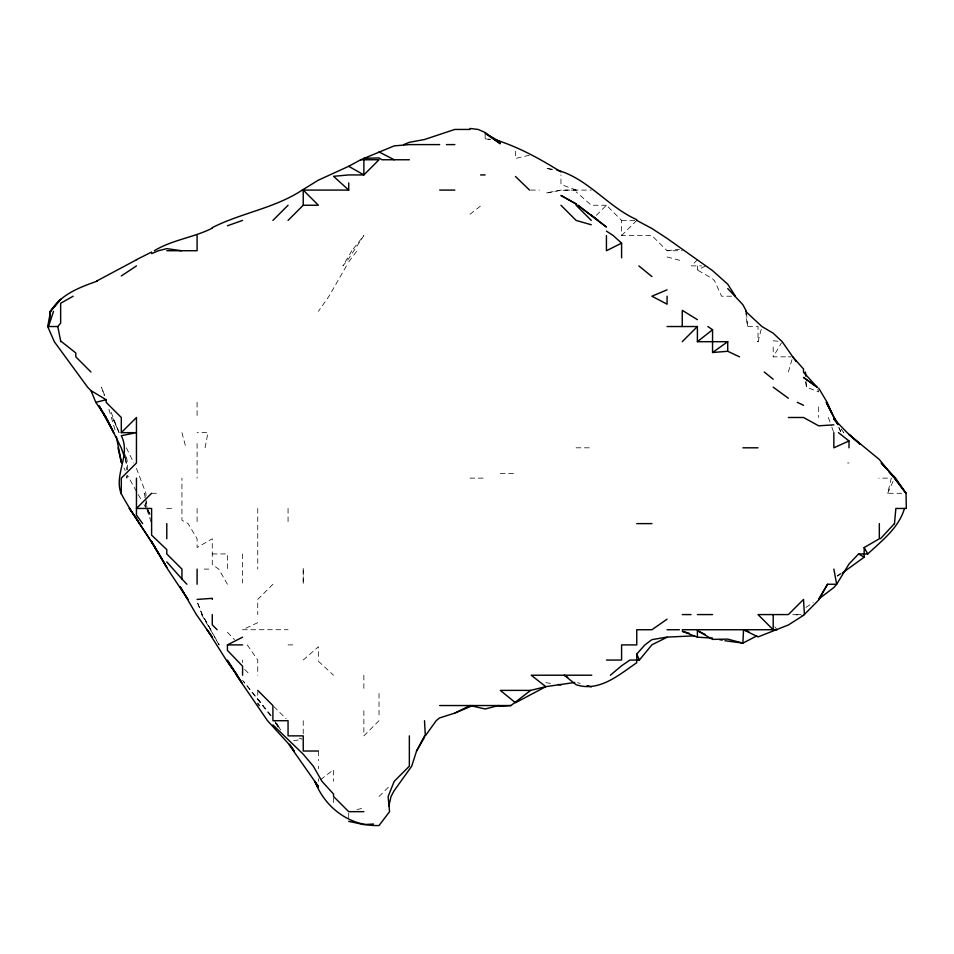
<?xml version="1.0" encoding="UTF-8"?>
<svg xmlns="http://www.w3.org/2000/svg" width="954" height="954" viewBox="0 0 954 954"><rect width="100%" height="100%" fill="white"/><g stroke="black" fill="none" stroke-linecap="round" stroke-linejoin="round"><path stroke-width="0.72" stroke-dasharray="4.77 3.58" d="M127.037 475.378L126.918 478.133L126.858 475.378M127.287 469.869L127.597 462.976L125.952 454.7M205.074 447.808L207.96 432.651L197.096 432.651M901.709 493.29L887.685 493.29L891.298 478.133L878.801 478.133M761.232 329.285L758.036 341.687L758.036 326.53L747.507 326.53L745.766 312.745M788.362 372.012L791.975 359.61M887.685 493.29L894.482 478.133M346.409 265.892L329.011 296.205L318.386 311.374M785.536 356.844L773.205 356.844L781.445 342.951M348.711 261.861L357.094 250.723M697.398 259.679L691.495 265.892L701.584 265.892M596.333 215.354L606.434 205.241L621.591 220.41L621.591 235.566L651.916 235.566L667.073 250.723L682.241 250.723M272.904 584.253L257.747 599.422L257.747 614.579M621.591 235.566L636.759 220.41M379.024 720.699L363.868 735.868L363.868 708.905M379.024 796.507L390.15 785.392M303.229 660.061L318.386 646.74L318.386 660.061M469.988 214.28L481.496 205.241M837.147 575.942L840.45 573.378M320.711 779.561L333.542 769.747L333.542 781.35M757.369 341.687L758.036 341.246M805.939 607.412L813.19 602.618M837.493 576.156L841.13 573.807M697.398 265.892L697.398 269.982L705.781 265.892M257.747 622.688L242.578 629.735L288.06 629.735M356.975 809.612L363.868 807.895M529.255 155.24L515.47 158.495L515.47 148.741M293.582 740.781L301.846 739.386M667.073 250.723L679.486 249.244M576.204 190.084L560.952 190.299L545.795 193.102L560.952 190.084L591.277 190.084M500.313 473.566L515.47 473.446M530.627 190.084L539.356 190.084M606.434 205.241L591.277 205.241L576.109 191.849M621.591 220.41L635.376 220.41M731.575 296.205L721.522 296.205L714.713 281.048L712.555 278.759L697.398 269.982M788.362 356.844L791.307 356.844M576.109 447.808L591.277 447.808M847.641 462.976L849 462.976M469.988 478.133L485.145 478.133M151.614 493.29L159.521 493.29M166.783 508.458L172.28 508.458M212.265 553.94L227.422 553.94L227.422 569.097M204.287 569.097L208.831 569.097M800.8 614.579L792.643 614.579L803.518 615.354M288.06 644.904L296.408 644.904M773.205 340.745L778.345 341.282M485.145 133.381L485.145 138.712L490.666 139.367M545.795 682.682L552.688 683.696M552.688 169.323L545.795 168.154L552.688 169.872M485.145 138.712L490.666 139.88M299.21 738.157L301.881 738.825M667.073 256.96L682.241 260.979M577.492 682.647L580.247 683.493M576.109 190.013L560.952 184.444L560.952 174.928M805.438 381.755L806.535 387.169L818.687 391.915L817.506 388.361M318.386 661.241L333.542 675.217M244.594 669.446L250.628 675.217M273.917 706.556L286.045 718.684M227.422 632.252L234.517 639.633M270.447 715.703L242.578 680.262M774.791 626.897L776.389 628.793M257.747 698.9L263.101 705.543M271.127 715.488L243.461 681.383M841.285 429.205L843.765 432.651L841.476 429.157M247.289 644.904L257.747 660.061L257.747 675.217M147.775 510.724L150.076 514.123M274.418 720.699L280.738 730.037M275.945 723.037L279.784 728.868M146.594 508.458L150.183 514.123M275.444 723.037L278.401 727.699M201.604 614.579L219.289 644.904M276.66 723.227L279.749 728.284M210.929 629.735L202.045 614.579L197.096 601.592L202.272 614.579L219.003 644.904M138.223 494.554L141.144 499.61M144.054 504.666L145.509 507.194M227.422 584.253L218.728 569.097L212.265 564.72L212.265 538.771L197.096 547.536L197.096 538.771L188.117 523.615L181.94 520.264L181.94 478.133M136.458 491.489L127.693 475.605M123.984 468.032L125.224 470.549M126.405 447.808L133.787 462.976M838.733 427.595L840.557 431.387M119.107 432.651L112.5 417.494L119.107 432.651L110.461 410.602M136.458 468.354L145.914 493.29L145.962 496.056M839.055 427.595L840.641 431.387M104.582 395.254L101.47 387.169L104.272 395.54M828.346 417.494L831.339 425.758M831.84 427.142L833.844 432.651M125.153 458.886L126.596 462.976L126.739 469.869M108.899 409.218L115.04 429.896M147.047 509.83L151.161 522.243M181.94 432.651L185.994 447.808M145.258 497.428L144.233 493.29L144.758 497.428M145.592 498.811L147.655 507.075M148.323 509.83L150.303 518.105M145.461 502.937L146.153 508.458M125.189 454.7L125.916 462.976L125.654 454.7M806.13 381.66L806.535 387.169M746.517 312.745L747.507 326.53M146.045 501.565L146.141 507.075M818.687 406.905L818.687 417.494M773.205 347.113L773.205 356.844M379.024 693.463L379.024 718.016M363.868 675.217L363.868 690.386M348.711 813.07L348.711 818.592M333.542 797.759L333.542 802.767M318.386 751.025L318.386 760.743M318.386 766.181L318.386 768.674M318.386 778.774L318.386 781.35M303.229 720.699L303.229 734.485M288.06 508.458L288.06 523.615M257.747 508.458L257.747 569.097M257.747 691.602L257.747 695.251M242.578 553.94L242.578 583.025M242.578 660.061L242.578 662.541M197.096 402.326L197.096 417.494M197.096 443.574L197.096 478.133M197.096 508.458L197.096 523.615M303.229 568.369L303.229 584.253L303.229 568.369M351.847 250.723L342.927 265.892L348.711 258.665L363.868 235.566L351.847 250.723"/><path stroke-width="1.43" d="M748.818 631.751L743.56 629.735L742.88 643.115L724.957 640.742M49.632 319.638L50.145 311.374L60.651 299.294L50.586 311.374L47.7 326.53L54.295 341.687L87.577 387.169L90.976 390.651L106.132 399.738L106.132 402.326L121.301 417.494L121.301 432.651L136.458 432.651L121.301 435.704C131.068 454.867 113.92 473.935 121.003 493.29L121.301 493.826C135.265 519.811 153.856 542.957 167.654 569.097L187.914 599.422L180.735 587.724M388.874 806.154L391.021 796.507L394.193 790.651L411.711 766.181L416.564 751.025L424.506 735.868M48.487 326.53L53.531 311.374M904.499 508.458C898.704 528.003 881.997 540.608 867.782 553.94L858.612 553.94L849 564.005L836.67 584.253L833.844 587.521L818.687 599.052L827.535 584.253L836.67 584.253L833.844 569.097M827.535 584.253L818.687 600.018L803.518 615.354L788.362 624.977L758.036 636.926L743.56 629.735M416.564 751.025L424.506 737.359M610.393 675.217L621.591 665.761L629.986 660.061L639.371 660.061L651.916 644.809L667.073 637.224M47.7 326.53L57.8 326.53L60.651 323.156L60.651 303.265L73.16 296.205M567.797 677.316L564.231 675.217L576.109 684.722C599.243 692.354 619.003 674.836 636.759 662.696L636.759 654.039L644.916 644.904L651.916 639.633L667.073 637.093L694.643 635.853M880.447 538.771L894.435 523.615M272.904 220.41L288.06 205.241M288.06 220.41L303.229 205.241L318.386 205.241L303.229 190.084L303.229 205.241M121.301 432.651L136.458 417.494L136.458 462.976L121.301 478.133L121.301 493.826M151.614 493.29L136.458 508.458L151.614 508.458L151.614 535.146L166.783 549.623L166.783 553.94L181.94 569.097L181.94 578.995L186.901 584.253M682.241 341.687L697.398 326.53L697.398 341.687L727.723 341.687L727.723 351.275L739.541 356.844M574.737 682.468L545.795 686.665L530.627 690.386L510.95 705.543L500.313 706.21L498.25 705.543M697.398 341.687L712.555 329.75L707.844 326.53M879.326 523.615L879.326 538.771L864.169 547.536L864.169 557.196L842.346 573.02M712.555 329.75L712.555 352.515L727.723 341.687M667.073 619.17L651.916 629.735L636.759 629.735L636.759 644.904L621.591 644.904L621.591 660.061L606.434 660.061M121.301 275.98L136.458 265.892M472.719 705.543L454.831 713.115L439.663 717.897L436.169 720.699L425.329 735.868L424.506 720.699M439.663 144.603L409.349 144.603L394.193 145.89L360.672 159.759L348.711 166.306L318.386 180.151L302.251 190.084C274.716 208.258 241.41 212.825 212.265 227.636M136.458 259.798L96.664 281.048M756.772 635.924L742.88 643.115L727.723 639.12L712.555 639.383L697.398 630.654L697.398 637.177L712.555 638.095M154.345 250.723C172.269 239.776 193.65 237.594 212.265 228.173M242.578 675.217L242.578 666.19L227.422 650.389L227.422 644.904L242.578 637.189M136.458 259.667L151.614 252.059M606.434 231.118L613.231 235.566L621.591 243.139L606.434 250.723L606.434 235.566M454.831 713.115L469.988 705.543M849 447.808L849 440.939L833.844 447.808L833.844 432.651M151.614 253.621L158.519 250.723L166.783 248.636L181.522 250.723M667.073 289.837L651.916 296.205L667.073 304.183L667.073 296.205M403.709 144.603L409.349 142.325L424.506 139.511L454.76 129.446L469.988 129.446M97.439 281.048C79.766 287.285 60.651 294.357 50.586 311.374L50.145 311.374M227.422 225.764L242.578 220.41M498.572 705.543L485.145 709.001L470.227 705.543M90.976 390.651L95.794 402.326L106.132 399.738M712.555 352.515L727.723 351.275M197.096 599.422L212.265 598.337L212.265 599.422M833.844 424.84L818.687 425.83L803.518 417.494L788.362 417.494M373.515 824.029L363.868 824.614L348.711 821.358M363.868 158.304L379.024 157.935L381.91 159.759L409.349 159.759M446.484 144.603L454.831 144.603M360.672 159.759L379.024 159.759L363.868 174.928L348.711 174.928L333.542 176.311L348.711 190.084L348.711 182.906M480.577 174.928L485.145 174.928M302.251 190.084L348.711 190.084M439.663 190.084L454.831 190.084M166.783 250.723L197.096 250.723L197.096 235.566M667.073 326.53L697.398 326.53M817.125 387.169L803.518 377.474L817.125 387.169L803.518 372.275L803.518 369.019L792.774 356.844L782.197 341.687L773.205 333.22L761.948 326.53L745.599 311.374L746.422 311.374L742.88 304.696L727.723 288.561M742.88 447.808L758.036 447.808M906.061 493.29L894.482 478.133L906.061 493.29L906.3 508.458L895.854 508.458L894.482 523.615M636.759 523.615L651.916 523.615M682.241 614.579L691.054 614.579M697.398 614.579L712.555 614.579M667.073 629.735L679.379 629.735M682.241 629.735L696.384 629.735M697.398 629.735L777.188 629.735M227.422 644.904L242.578 644.904M591.778 675.217L531.235 675.217L545.795 686.665L515.47 702.764L500.313 690.386L530.627 690.386M439.663 705.543L510.95 705.543M318.386 751.025L303.229 751.025L303.229 735.868L288.06 735.868L288.06 720.699L272.904 720.699L272.904 705.543L257.747 690.386M363.868 811.663L348.711 811.663L333.542 796.507L333.542 794.062L321.975 781.35L313.294 766.181L303.229 754.197L272.904 724.897M469.988 128.456L478.157 129.446L485.145 132.499L500.313 143.744L485.145 133.381L500.313 141.931L497.559 141.347M496.175 140.035C518.845 147.154 540.548 159.139 560.952 171.935M558.197 684.507L560.952 684.912M556.814 170.027C587.747 178.267 607.829 206.851 636.759 219.658M719.447 639.574L722.202 640.158M689.134 633.241L682.241 631.274L697.398 637.177M591.277 224.774L576.109 220.41L560.952 205.241M587.139 685.616L591.277 686.88M797.294 402.326L803.518 405.271M697.398 630.654L704.982 634.374M379.024 151.924L394.193 159.759M636.759 220.41L651.916 228.507L667.073 238.381L712.555 270.65L727.723 284.197L735.439 296.205M576.109 203.894L560.952 195.439L576.109 204.013M348.711 166.306L363.868 174.928L363.868 159.759M858.612 553.94L864.169 557.196M697.398 319.65L682.241 310.312M57.8 326.53L60.651 340.995L75.819 352.956L75.819 356.844L90.976 372.012M578.064 205.241L606.434 227.028L577.719 205.241M773.205 387.169L788.362 398.235M591.277 215.055L598.241 220.41M838.471 432.651L849 440.939M764.261 372.012L773.205 379.215M638.858 265.892L651.916 276.588M859.828 444.015L849 434.523L879.326 459.482L893.564 476.964M859.828 443.968L847.176 432.651L833.844 418.854L837.97 424.602M515.47 176.466L529.542 190.084M576.109 205.241L591.277 220.41M217.107 629.735L212.265 624.787L212.265 614.579M181.94 578.995L166.783 561.87M885.944 468.39L881.198 462.976L895.627 478.133L905.918 493.29M888.794 471.634L893.54 477.048M257.747 703.408L259.333 705.543M142.659 523.615L136.458 515.088L136.458 478.133M227.422 660.061L241.815 682.611L227.422 661.098L233.074 669.338M792.774 356.844L796.077 361.518M234.684 671.688L237.105 675.217L226.253 660.061L207.113 629.735L212.265 637.117L196.357 614.579L180.127 586.638M95.794 402.326L106.132 417.494L99.24 406.118M139.63 523.615L136.458 518.845L151.614 541.955L166.783 567.523L151.614 541.574L158.591 553.94M289.563 744.144L294.07 751.025L291.065 746.314M818.687 388.099L827.13 402.326L833.808 417.494L838.423 424.494M105.632 417.494L106.132 418.269L99.121 406.118L113.693 432.651L106.765 418.758L121.301 447.963L124.664 457.515M236.449 675.217L267.502 720.699L288.06 743.249L318.386 786.501L314.546 781.35L318.386 787.694L314.915 781.35C325.183 808.038 349.939 826.462 379.024 825.544L389.566 811.663L388.123 796.507L394.193 781.35L409.349 766.181L409.349 735.868M864.169 547.536L867.782 553.94M831.912 413.702L826.236 402.326L837.469 423.814M833.844 417.494L835.68 421.286M636.759 654.039L639.371 660.061M116.388 436.789L121.516 462.976M118.01 447.808L121.301 462.261M805.426 372.012L805.736 376.15M804.401 614.579L803.518 599.422L788.362 614.579L758.036 614.579L773.205 629.735L773.205 614.579M682.241 311.374L682.241 326.53M621.591 243.139L621.591 257.818M197.096 569.097L197.096 584.253M166.783 523.615L166.783 538.771M60.651 340.995L60.651 341.687M136.458 518.547L129.315 508.458L136.458 518.547"/></g></svg>
